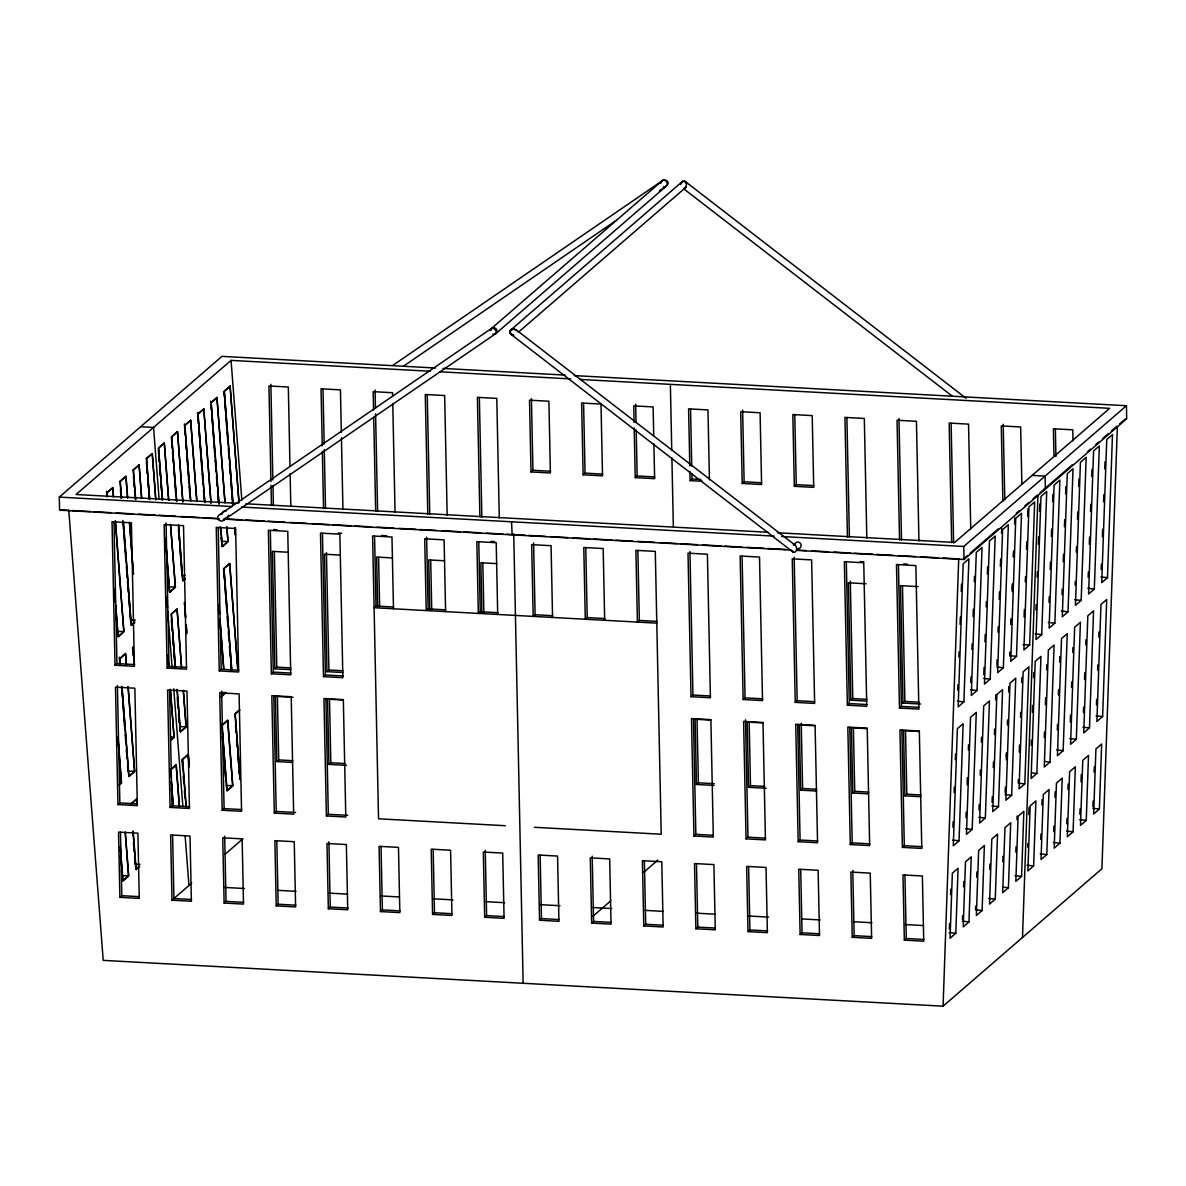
<?xml version="1.0" encoding="UTF-8"?>
<svg xmlns="http://www.w3.org/2000/svg" width="1186" height="1186" viewBox="0 0 1186 1186"><rect width="100%" height="100%" fill="white"/><g stroke="black" fill="none" stroke-linecap="round" stroke-linejoin="round"><path stroke-width="1.5" d="M68.773 510.113L103.212 960.363L943.078 1006.188L958.718 558.769M949.378 928.934L949.556 923.523M950.579 894.615L950.757 889.203M952.921 827.265L953.114 821.779M954.137 792.5L954.33 787.015M955.293 759.589L955.486 754.103M957.725 690.163L957.917 684.707M958.881 657.148L959.089 651.766M960.067 624.325L960.334 617.016M961.238 591.399L961.505 584.075M955.797 933.278L958.08 868.256L952.343 873.222L950.06 938.259L955.797 933.278L949.245 932.552M959.044 840.8L963.136 723.727L957.384 728.693L953.292 845.766L959.044 840.8L952.477 840.059M963.892 701.89L968.888 558.828L963.151 563.795L958.155 706.871L963.892 701.89L957.339 701.163M962.469 919.372L962.587 915.755M963.595 886.846L963.788 881.435M966.012 817.703L966.205 812.217M967.168 784.791L967.316 777.838M968.384 750.026L968.488 744.912M970.741 682.454L970.949 676.984M971.897 649.424L972.12 644.042M973.098 616.601L973.35 609.293M974.269 581.555L974.521 576.352M968.962 921.907L971.23 856.87L965.493 861.837L963.225 926.874L968.962 921.907L962.395 921.166M972.194 829.414L976.286 712.356L970.548 717.322L966.457 834.381L972.194 829.414L965.641 828.688M977.042 690.519L982.052 547.443L976.3 552.409L971.304 695.485L977.042 690.519L970.489 689.792M975.678 906.178L975.559 909.795L982.112 910.522L984.38 845.485L978.643 850.451L976.375 915.488L982.112 910.522M976.686 877.269L976.879 871.858M979.043 809.979L979.236 804.493M980.259 775.229L980.348 770.114M981.415 742.303L981.519 737.188M983.772 674.73L984.039 667.421M984.943 641.819L985.21 634.495M986.144 606.861L986.381 601.569M987.36 574.128L987.612 566.804M985.344 818.029L989.435 700.97L983.698 705.937L979.606 822.995L985.344 818.029L978.791 817.302M990.206 679.133L995.202 536.057L989.465 541.024L984.454 684.1L990.206 679.133L983.639 678.407M989.717 869.501L989.91 864.09M992.074 802.255L992.267 796.77M993.29 767.505L993.483 762.02M994.431 734.579L994.624 729.093M995.647 699.829L995.78 694.714M996.863 665.183L997.055 659.698M998.019 632.168L998.227 626.771M999.205 599.33L999.472 592.007M1000.376 566.404L1000.643 559.08M1001.547 533.478L1001.74 527.978M995.262 899.136L997.545 834.099L991.792 839.08L989.524 904.103L995.262 899.136L988.709 898.41M998.493 806.643L1002.585 689.585L996.848 694.551L992.756 811.609L998.493 806.643L991.941 805.917M1003.356 667.748L1008.352 524.672L1002.615 529.638L997.619 672.714L1003.356 667.748L996.803 667.021M1002.748 861.733L1002.941 856.322M1005.165 792.708L1005.357 787.222M1006.306 759.781L1006.499 754.296M1007.522 725.031L1007.655 721.37M1008.678 692.105L1008.871 686.62M1011.228 618.959L1011.035 624.459L1011.258 619.048M1012.266 589.605L1012.459 584.105M1013.407 556.59L1013.6 551.09M1014.638 521.736L1014.756 518.074M1006.321 756.49L1006.454 752.828M1007.492 723.564L1007.626 719.917M1008.678 690.652L1008.812 686.99M1012.236 591.606L1012.488 584.298M1013.467 556.842L1013.659 551.357M1014.638 523.915L1014.831 518.43M1008.426 887.751L1010.694 822.728L1004.957 827.695L1002.674 892.732L1008.426 887.751L1003.504 887.217M1011.658 795.272L1015.75 678.199L1009.998 683.166L1005.906 800.239L1011.658 795.272L1005.091 794.531M1016.506 656.377L1021.517 513.301L1015.765 518.267L1010.768 661.343L1016.506 656.377L1009.953 655.636L1010.087 651.974L1009.909 656.006M1015.839 852.156L1016.031 846.745M1016.98 819.645L1017.099 816.027M1018.374 779.498L1018.255 783.16L1024.808 783.887L1028.899 666.828L1023.162 671.795L1019.07 788.853L1024.808 783.887M1019.337 752.057L1019.471 745.105M1020.553 717.308L1020.657 712.193M1021.769 682.558L1021.902 677.443M1024.081 616.809L1024.348 609.5M1025.282 581.896L1025.519 576.574M1026.498 549.133L1026.75 541.809M1027.669 516.192L1027.921 508.883M1021.576 876.38L1023.844 811.343L1018.107 816.309L1015.839 881.346L1021.576 876.38L1015.023 875.639M1029.656 644.991L1034.666 501.915L1028.929 506.882L1023.918 649.958L1029.656 644.991L1023.073 644.635M1022.495 937.474L1037.943 495.6M1027.699 847.16L1027.817 843.542M1028.84 814.634L1029.092 807.414M1031.257 745.297L1031.331 740.168M1032.413 712.371L1032.576 705.418M1033.629 677.621L1033.747 672.492M1035.986 609.989L1036.193 604.563M1037.142 576.974L1037.365 571.637M1038.343 544.181L1038.61 536.873M1039.514 511.255L1039.781 503.946M1033.629 865.943L1035.897 800.921L1030.16 805.887L1027.877 870.924L1033.629 865.943L1027.061 865.217M1036.861 773.465L1040.952 656.392L1035.2 661.358L1031.108 778.431L1036.861 773.465L1031.939 772.916M1041.708 634.569L1046.719 491.493L1040.967 496.46L1035.971 639.536L1041.708 634.569L1035.156 633.828M1040.73 839.392L1040.908 833.966M1041.931 805.057L1042.109 799.646M1044.288 737.573L1044.481 732.088M1045.429 704.647L1045.592 697.694M1046.645 669.897L1046.778 664.768M1049.017 602.28L1049.225 596.84M1050.203 569.399L1050.455 562.075M1051.374 536.472L1051.626 529.149M1052.605 501.708L1052.871 494.384M1046.778 854.572L1049.047 789.535L1043.309 794.501L1041.041 859.539L1046.778 854.572L1040.226 853.831M1050.01 762.079L1054.102 645.021L1048.365 649.987L1044.273 767.045L1050.01 762.079L1045.088 761.531M1054.858 623.184L1059.869 480.108L1054.132 485.074L1049.121 628.15L1054.858 623.184L1048.305 622.457M1058.49 693.632L1058.624 689.97M1059.661 660.706L1059.795 657.044M1053.746 831.623L1053.939 826.197M1054.947 797.288L1055.14 791.877M1057.304 729.85L1057.497 724.364M1058.52 695.1L1058.713 689.6M1059.676 662.173L1059.869 656.688M1062.033 594.557L1062.241 589.116M1063.219 561.675L1063.486 554.351M1064.405 526.688L1064.717 519.601M1065.636 493.984L1065.888 486.66M1059.928 843.187L1062.211 778.149L1056.459 783.116L1054.191 848.153L1059.928 843.187L1053.376 842.46M1063.16 750.694L1067.252 633.635L1061.514 638.602L1057.423 755.66L1063.16 750.694L1056.607 749.967M1068.023 611.798L1073.019 468.722L1067.281 473.688L1062.285 616.764L1068.023 611.798L1061.455 611.072M1066.777 823.855L1066.97 818.429M1067.978 789.52L1068.171 784.109M1070.335 722.126L1070.469 715.173M1071.551 687.376L1071.744 681.876M1072.767 652.611L1072.885 647.497M1075.124 585.009L1075.272 581.392M1076.28 551.994L1076.503 546.627M1077.481 519.186L1077.748 511.878M1078.652 486.26L1078.919 478.936M1073.078 831.801L1075.361 766.764L1069.624 771.745L1067.341 836.767L1073.078 831.801L1066.525 831.075M1076.325 739.308L1080.416 622.25L1074.664 627.216L1070.573 744.274L1076.325 739.308L1069.757 738.581M1081.172 600.413L1086.168 457.336L1080.431 462.303L1075.435 605.379L1081.172 600.413L1074.62 599.686M1079.868 814.278L1080.061 808.852M1081.009 781.752L1081.261 774.532M1083.426 712.564L1083.619 707.078M1084.582 679.652L1084.73 672.699M1085.798 644.887L1085.902 639.773M1088.155 577.3L1088.363 571.845M1089.311 544.285L1089.593 537.08M1090.512 511.462L1090.764 504.154M1091.683 476.416L1092.009 469.389M1086.243 820.43L1088.511 755.393L1082.774 760.359L1080.49 825.397L1086.243 820.43L1079.675 819.689M1089.474 727.937L1093.566 610.864L1087.829 615.845L1083.737 732.904L1089.474 727.937L1082.922 727.196M1094.322 589.042L1099.333 445.966L1093.581 450.932L1088.585 594.008L1094.322 589.042L1087.77 588.3M1092.899 806.51L1093.092 801.084M1094.1 772.175L1094.293 766.764M1096.457 704.84L1096.65 699.355M1097.673 670.09L1097.747 664.975M1098.814 637.164L1098.933 632.049M1101.186 569.591L1101.379 564.121M1102.357 536.68L1102.624 529.356M1103.558 501.722L1103.855 494.592M1104.759 468.989L1105.026 461.665M1099.392 809.045L1101.661 744.007L1095.923 748.974L1093.655 814.011L1099.392 809.045L1092.84 808.318M1102.624 716.552L1106.716 599.493L1100.979 604.46L1096.887 721.518L1102.624 716.552L1096.072 715.825M1107.487 577.656L1112.483 434.58L1106.746 439.546L1101.735 582.622L1107.487 577.656L1100.919 576.93M1117.36 426.886L1101.913 868.76L943.078 1006.188M681.55 183.074L682.914 181.058L684.826 181.161L966.116 398.318M225.384 517.897C223.012 524.938 213.08 518.608 220.062 514.413L491.656 328.314L661.877 181.028M660.424 182.866C662.514 176.744 672.047 181.369 666.369 186.054L495.867 333.577L223.22 520.402M510.128 330.553L509.58 332.673L510.529 333.963L793.004 552.039C796.725 553.847 797.778 547.028 795.213 545.234L516.533 330.093L513.731 329.204L510.128 330.553L682.35 181.532M219.514 518.89L59.567 510.158L59.3 497.112L221.96 356.363L435.558 368.016M430.399 371.262L231.048 360.381L76.052 494.503L238.49 503.368M107.303 496.563L106.992 492.516L112.818 487.55L113.53 496.771M121.446 498.061L120.142 481.131L125.968 476.164L127.673 498.313M135.589 499.573L133.292 469.745L139.133 464.779L141.668 498.001M149.599 499.232L146.456 458.359L152.282 453.393L155.811 499.528M168.708 500.181L164.335 442.971L158.494 447.937L162.541 499.617M182.852 501.722L177.485 431.585L171.659 436.552L176.684 501.144M196.846 501.411L190.635 420.215L184.808 425.181L190.694 500.848M210.989 502.953L203.799 408.829L197.958 413.795L204.822 502.375M224.999 502.642L216.949 397.443L211.108 402.41L218.965 503.917M230.099 386.058L238.979 502.404L230.099 386.058L224.273 391.024L232.975 503.605L224.302 391.395L230.04 386.428M107.022 492.887L112.759 487.906L113.471 497.112M120.171 481.501L125.909 476.535L127.48 496.786M133.321 470.116L139.058 465.149L141.623 498.283M146.486 458.73L152.223 453.764L155.766 499.78M164.335 442.971L158.524 448.308L162.497 499.855M177.426 431.956L171.688 436.922L176.655 501.352M190.575 420.57L184.838 425.552L190.664 501.011M203.725 409.2L197.988 414.166L204.807 502.523M216.89 397.814L211.138 402.78L218.95 504.02M115.368 520.758L123.833 631.486L118.14 636.838L123.893 631.871L115.309 521.039M134.685 622.101L131.305 625.452L134.744 622.472M175.35 586.922L169.657 592.259L175.395 587.292L170.517 524.331L175.35 586.922L168.797 586.937M185.06 578.516L182.807 580.888L185.105 578.887M227.964 541.394L222.271 546.731L228.008 541.765L226.822 526.673L227.964 541.394L221.426 541.409L221.13 537.718M115.027 665.257L134.403 666.31L131.409 522.804L112.018 521.736L115.027 665.257L116.94 663.597L134.567 664.56M518.341 332.288L686.309 186.958M167.137 668.089L186.528 669.156L183.519 525.635L164.142 524.583L167.137 668.089L169.049 666.443L186.676 667.407M219.262 670.935L238.638 672.002L235.629 528.482L216.252 527.429L219.262 670.935L221.174 669.289L238.786 670.238M119.074 784.598L121.372 782.612L117.992 738.448M128.044 686.59L134.522 771.241L128.785 776.207L122.025 687.865M170.547 740.064L173.986 737.084L170.324 689.244M183.356 691.705L186.039 726.662L180.302 731.629L177.055 689.303M220.907 696.493L225.503 692.52L220.596 692.535M119.237 784.984L121.535 782.997L117.977 736.995M170.71 740.449L174.149 737.47L170.458 689.629M221.07 696.879L225.666 692.906M117.948 804.568L137.324 805.635L134.863 688.206L115.487 687.154L117.948 804.568L119.86 802.922L137.472 803.886M288.257 552.246L272.409 551.371L274.87 668.8L276.783 667.14L290.866 667.911M271.372 673.781L290.748 674.834L287.753 531.328L268.362 530.275L271.372 673.781L273.284 672.121L290.911 673.085M130.905 803.826L136.642 798.86L137.057 804.316M221.871 725.106L227.608 720.139L232.619 785.577L226.882 790.543L222.434 732.385M239.616 709.762L235.021 713.735L240.032 779.158M131.083 804.212L136.82 799.245L137.25 804.701M239.809 710.132L235.213 714.12L240.269 779.543M393.633 607.024L376.006 606.061L374.094 607.721L656.792 623.139M531.017 471.939L550.393 472.992L548.896 401.239L529.519 400.186L531.017 471.939L532.929 470.279L550.541 471.242M170.058 807.414L189.449 808.467L186.988 691.053L167.597 690L170.058 807.414L171.97 805.754L189.597 806.717M340.382 555.092L324.519 554.218L326.98 671.647L328.893 669.986L342.991 670.757M323.481 676.628L342.873 677.68L339.863 534.174L320.487 533.122L323.481 676.628L325.394 674.967L343.021 675.931M512.13 534.545L511.537 521.781M445.743 609.856L428.131 608.907L426.219 610.553L424.707 538.8L444.098 539.852L445.595 611.62M583.127 474.785L602.518 475.838L601.005 404.085L581.629 403.018L583.127 474.785L585.039 473.125L602.666 474.089M125.153 832.053L128.488 875.668L122.751 880.635L120.379 849.739M139.355 866.284L135.901 869.264L132.98 831.09M139.592 866.669L136.138 869.649L133.188 831.475M119.89 897.342L139.266 898.41L137.902 833.165L118.526 832.112L119.89 897.342L121.802 895.697L139.429 896.646M293.061 697.294L275.434 696.345L276.812 761.575L278.725 759.915L292.809 760.686M222.182 810.26L241.559 811.313L239.098 693.899L219.721 692.846L222.182 810.26L224.095 808.6L241.707 809.564M497.853 612.702L480.241 611.739L478.329 613.399L476.831 541.646L496.208 542.699L497.705 614.452M634.199 427.953L635.251 477.617L637.164 475.971L654.776 476.935M172 900.189L191.391 901.241L190.012 836.011L170.636 834.959L172 900.189L191.732 883.081M224.94 854.35L242.937 838.769M343.406 700.051L327.558 699.177L328.922 764.407L330.835 762.761L344.933 763.532M274.292 813.107L293.668 814.159L291.207 696.745L271.831 695.678L274.292 813.107L276.205 811.446L295.581 812.499M552.706 615.697L535.094 614.733L533.181 616.394L531.684 544.641L551.06 545.693L552.557 617.446M689.911 471.42L690.104 480.612L692.016 478.966L700.822 479.44M224.124 903.035L243.501 904.088L242.137 838.858L222.746 837.805L224.124 903.035L226.037 901.375L243.649 902.338M326.402 815.953L345.793 817.006L343.332 699.592L323.941 698.524L326.402 815.953L328.314 814.293L347.706 815.345M604.83 618.543L587.203 617.58L585.291 619.24L583.794 547.487L603.17 548.54L604.682 620.293M742.214 483.458L761.59 484.511L760.093 412.758L740.701 411.705L742.214 483.458L744.126 481.798L761.738 482.761M276.234 905.882L295.611 906.934L294.247 841.704L274.87 840.652L276.234 905.882L278.147 904.221L295.774 905.185M656.94 621.39L639.328 620.426L637.416 622.087L635.904 550.319L655.295 551.386L661.21 834.218L534.426 827.294M794.323 486.304L813.715 487.357L812.202 415.604L792.826 414.551L794.323 486.304L796.236 484.644L813.863 485.608M328.344 908.728L347.735 909.781L346.356 844.551L326.98 843.483L328.344 908.728L330.257 907.068L347.883 908.031M380.469 911.56L399.845 912.627L398.481 847.382L379.09 846.33L380.469 911.56L382.381 909.914L399.993 910.863M432.579 914.406L451.955 915.459L450.591 850.229L431.215 849.176L432.579 914.406L434.491 912.746L452.103 913.709M691.023 696.686L710.414 697.739L707.405 554.233L688.013 553.165L691.023 696.686L692.935 695.026L710.562 695.989M484.689 917.252L504.08 918.305L502.701 853.075L483.325 852.022L484.689 917.252L486.601 915.592L504.228 916.556M743.148 699.518L762.524 700.585L759.514 557.064L740.138 556.012L743.148 699.518L745.06 697.872L762.672 698.836M781.618 536.517L963.773 546.464L1126.433 405.716L1126.7 418.762L964.04 559.51L796.695 550.378M539.541 920.247L558.932 921.3L557.553 856.07L538.177 855.017L539.541 920.247L541.453 918.587L559.08 919.55M710.948 720.095L695.1 719.235L696.464 784.465L698.376 782.804L714.239 783.679M795.257 702.364L814.634 703.417L811.624 559.911L792.248 558.858L795.257 702.364L797.17 700.704L814.782 701.667M963.269 559.169L967.45 555.537M970.252 553.121L998.182 528.956M1016.343 513.241L1019.13 510.825M1024.719 505.992L1028.914 502.36M1033.095 498.743L1037.29 495.111M1040.078 492.694L1072.203 464.897M1087.562 451.614L1090.364 449.197M1095.938 444.365L1098.74 441.948M1102.921 438.316L1108.51 433.483M1111.312 431.067L1116.886 426.234M1119.688 423.817L1125.277 418.984M592.748 916.422L610.731 900.856M643.954 872.11L657.785 860.132M591.666 923.093L611.042 924.146L609.678 858.916L590.287 857.849L591.666 923.093L593.578 921.433L611.19 922.397M763.072 722.941L747.21 722.081L748.574 787.311L750.486 785.651L764.585 786.422M693.943 835.997L713.32 837.064L710.874 719.635L691.482 718.583L693.943 835.997L695.856 834.351L713.483 835.3M866.017 583.764L848.405 582.8L850.866 700.229L852.778 698.569L866.877 699.34M847.367 705.21L866.758 706.263L863.749 562.757L844.358 561.704L847.367 705.21L849.28 703.55L866.907 704.514M643.776 925.925L663.152 926.992L661.788 861.762L642.412 860.695L643.776 925.925L645.688 924.279L663.3 925.243M815.182 725.788L799.32 724.928L800.698 790.158L802.611 788.497L816.694 789.268M746.053 838.843L765.444 839.896L762.983 722.482L743.607 721.429L746.053 838.843L747.981 837.183L765.593 838.146M918.142 586.61L900.515 585.647L902.976 703.061L904.888 701.415L918.987 702.186M899.492 708.057L918.868 709.109L915.859 565.603L896.483 564.536L899.492 708.057L901.404 706.396L919.017 707.36M695.885 928.771L715.277 929.839L713.898 864.594L694.522 863.541L695.885 928.771L697.798 927.111L715.425 928.075M867.292 728.634L851.444 727.759L852.808 793.004L854.721 791.344L868.819 792.115M798.178 841.689L817.554 842.742L815.093 725.328L795.717 724.275L798.178 841.689L800.09 840.029L817.703 840.993M748.01 931.618L767.386 932.67L766.023 867.44L746.631 866.388L748.01 931.618L749.923 929.957L767.535 930.921M919.417 731.48L903.554 730.606L904.918 795.836L906.83 794.19L920.929 794.961M850.288 844.536L869.664 845.588L867.218 728.174L847.827 727.107L850.288 844.536L852.2 842.875L869.827 843.839M800.12 934.464L819.496 935.517L818.132 870.287L798.756 869.234L800.12 934.464L802.032 932.804L819.645 933.767M902.398 847.367L921.789 848.435L919.328 731.006L899.937 729.953L902.398 847.367L904.31 845.722L921.937 846.685M852.23 937.311L871.621 938.363L870.242 873.133L850.866 872.066L852.23 937.311L854.142 935.65L871.769 936.614M904.34 940.142L923.731 941.21L922.367 875.98L902.976 874.912L904.34 940.142L906.267 938.497L923.879 939.46M659.342 190.887L666.369 186.054M392.818 365.377L662.722 180.45M403.27 366.326L616.661 220.122M495.422 333.815C498.861 331.724 491.449 324.964 491.286 329.945M220.062 514.413L222.138 513.657M665.435 186.706L663.359 187.344M793.301 544.967L795.213 545.234M216.949 397.443L224.984 502.731M203.799 408.829L210.975 503.072M190.635 420.215L196.832 501.574M177.485 431.585L182.822 501.915M146.456 458.359L149.644 498.965M133.292 469.745L135.649 499.276M120.142 481.131L121.506 497.735M106.992 492.516L107.363 496.208M181.962 575.551L185.224 575.551M135.352 620.115L130.445 620.13L129.882 612.747M123.833 631.486L117.295 631.501L116.865 625.971M179.501 726.677L186.039 726.662M170.71 737.099L173.986 737.084M134.522 771.241L127.984 771.256L127.569 765.726M226.081 785.592L232.619 785.577M140.007 864.298L135.1 864.312L134.552 857.033M128.488 875.668L121.95 875.683L121.535 870.242M683.507 188.441C686.946 188.455 687.154 182.896 684.826 181.161M442.956 368.416L565.04 375.087M574.291 375.591L1126.433 405.716M439.635 371.767L570.688 378.912M579.924 379.416L1109.681 408.325L954.671 542.447L777.467 532.766M140.63 426.738L153.557 427.449L159.087 499.024M1032.176 475.378L1045.103 476.09L1045.37 489.136L1044.273 489.077M635.251 477.617L654.628 478.684L653.886 443.727M690.104 480.612L702.423 481.294M245.873 503.768L768.246 532.277M59.3 497.112L232.189 506.541M241.44 507.045L774.221 536.116M61.005 509.936L68.343 510.336M72.02 510.529L90.373 511.537M94.05 511.744L110.698 512.649M116.258 512.945L132.906 513.864M138.451 514.161L155.099 515.065M158.805 515.273L175.454 516.177M180.998 516.488L199.5 517.496M203.191 517.689L218.002 518.504M225.399 518.905L242.048 519.809M245.739 520.017L264.241 521.025M267.947 521.232L284.596 522.136M290.14 522.433L306.789 523.337M312.348 523.649L328.996 524.553M332.688 524.761L351.189 525.769M354.896 525.976L371.544 526.88M377.089 527.177L393.737 528.081M399.282 528.393L415.945 529.297M419.636 529.505L436.285 530.409M441.844 530.705L460.331 531.728M464.037 531.921L480.686 532.825M486.23 533.137L502.879 534.041M506.585 534.249L525.087 535.257M528.778 535.449L545.427 536.369M550.986 536.665L567.634 537.569M573.179 537.881L589.827 538.785M593.534 538.993L612.035 540.001M615.727 540.193L632.375 541.112M637.935 541.409L654.583 542.313M660.128 542.625L676.776 543.529M680.482 543.737L697.131 544.641M702.675 544.937L721.177 545.96M724.868 546.153L741.517 547.057M747.076 547.369L763.725 548.273M767.416 548.481L785.918 549.489M797.022 550.096L806.272 550.6M811.817 550.897L828.465 551.801M834.025 552.113L850.673 553.017M854.365 553.225L872.866 554.233M876.573 554.425L893.221 555.345M898.766 555.641L915.414 556.545M920.973 556.857L937.577 557.761M943.078 558.057L959.593 558.962M223.22 519.083L791.151 550.067M273.714 529.579L277.227 529.771M338.158 533.092L341.672 533.285M381.462 535.449L386.74 535.746M490.974 541.424L494.503 541.617M860.28 561.571L863.808 561.764M903.584 563.943L907.112 564.136M392.492 557.924L376.629 557.064L377.667 606.595M444.602 560.77L428.754 559.911L429.792 609.441M496.726 563.617L480.864 562.757L481.901 612.287M274.87 668.8L290.718 669.66M326.98 671.647L342.843 672.506M850.866 700.229L866.714 701.089M902.976 703.061L920.603 704.024M276.812 761.575L292.66 762.435M328.922 764.407L346.534 765.37M696.464 784.465L714.076 785.428M748.574 787.311L766.2 788.275M800.698 790.158L816.546 791.018M852.808 793.004L868.656 793.864M904.918 795.836L920.781 796.71M505.295 825.708L378.527 818.785L372.597 535.953L391.973 537.021L393.485 608.774M224.035 887.395L244.331 888.507M277.554 890.315L296.011 891.323M329.248 893.132L347.706 894.14M380.928 895.949L399.385 896.957M432.608 898.766L452.919 899.877M486.141 901.686L504.599 902.694M539.674 904.621L559.97 905.719M593.193 907.542L611.665 908.535M644.887 910.359L663.345 911.367M696.567 913.176L715.025 914.184M748.247 915.992L768.558 917.104M801.78 918.913L820.238 919.921M853.46 921.73L871.918 922.738M905.155 924.561L923.612 925.569M191.539 899.492L173.912 898.528L172.593 835.107M513.345 334.852L510.529 333.963M684.337 189.286L952.477 396.302M516.533 330.093L517.496 331.368M793.004 552.039L792.026 550.689M235.377 534.975L234.813 527.592L235.421 535.36M231.048 360.381L241.87 500.255M237.956 670.475L229.713 563.735L223.976 568.702L231.789 669.927M220.804 527.948L222.212 546.361L220.804 527.903M218.832 604.563L219.543 613.77M219.973 619.285L223.813 668.978M178.493 525.279L182.763 580.503L178.523 525.146M184.512 602.844L185.653 617.58M186.217 624.933L186.78 632.301M181.651 668.163L177.099 609.263L171.347 614.229L175.484 667.599M183.356 690.237L186.202 727.048L180.465 732.014L177.188 689.689M189.182 765.578L188.337 754.667L182.6 759.633L186.246 806.895M164.276 443.342L168.664 500.403M165.491 538.503L169.598 591.888L165.506 538.37M166.648 596.825L167.493 607.855M167.775 611.531L172.044 666.695M173.749 688.755L182.852 806.421M185.12 835.833L188.959 885.482M167.745 654.657L168.456 663.863M179.516 806.91L176.284 765.103L170.547 770.07L171.11 777.334M171.392 780.966L173.349 806.421M129.467 522.552L133.44 574.083M123.3 521.988L131.246 625.081L123.344 521.736M132.995 647.423L134.285 663.982M126.442 664.872L125.583 653.842L119.845 658.808L120.275 664.323M128.147 686.961L134.685 771.612L128.948 776.578L121.98 686.412M115.398 601.48L114.405 588.597L115.413 601.391M115.679 605.171L118.096 636.452L115.694 605.082M125.36 832.439L128.725 876.054L122.988 881.02L120.32 846.493M223.976 391.617L224.406 397.147M224.688 400.838L225.533 411.913M225.963 417.457L226.659 426.678M227.089 432.223L227.934 443.282M228.364 448.827L229.061 458.048M229.491 463.593L230.336 474.667M230.618 478.358L231.463 489.433M231.893 494.962L232.589 504.183M237.808 670.09L229.639 563.365L223.902 568.331L231.789 671.38M210.693 401.15L211.39 410.386M211.671 414.077L212.516 425.137M212.946 430.681L213.658 439.902M214.073 445.447L214.918 456.521M215.2 460.212L216.06 471.287M216.475 476.816L217.186 486.038M217.601 491.582L218.446 502.656M220.285 526.643L220.848 534.026M223.517 568.895L224.362 579.939M224.791 585.454L225.488 594.66M225.918 600.175L226.615 609.382M227.178 616.75L227.89 625.941M228.305 631.471L229.017 640.662M229.432 646.192L230.277 657.237M230.707 662.752L231.27 670.105M235.48 725.135L236.029 732.399M236.592 739.679L237.141 746.943M237.837 756.031L238.401 763.31M238.949 770.574L239.231 774.206M218.876 606.031L219.44 613.384M220.003 620.752L223.665 668.593M197.528 412.535L198.388 423.61M198.67 427.301L199.515 438.375M199.797 442.067L200.642 453.141M201.057 458.671L201.916 469.745M202.198 473.436L203.043 484.511M203.458 490.04L204.17 499.276M221.352 723.801L221.634 727.433M222.316 736.521L223.012 745.609M223.576 752.873L224.124 760.152M224.688 767.416L225.384 776.504M184.379 423.921L185.224 434.98M185.653 440.525L186.35 449.746M186.78 455.291L187.625 466.365M188.055 471.895L188.9 482.969M189.182 486.66L190.027 497.735M184.438 602.473L185.565 617.194M186.128 624.562L186.825 633.754M171.362 437.145L172.207 448.219M172.504 451.91L173.349 462.985M173.764 468.514L174.475 477.736M174.891 483.28L175.75 494.354M178.434 529.416L179.279 540.49M179.694 546.02L180.539 557.094M180.821 560.785L181.68 571.86M181.532 667.777L177.025 608.892L171.288 613.859L175.365 667.229M189.123 767.016L188.144 754.296L182.407 759.262L186.024 806.51M158.361 450.369L159.206 461.443M159.487 465.134L160.332 476.209M160.762 481.738L161.459 490.974M161.889 496.504L162.171 500.195M165.417 542.639L165.981 550.022M166.692 559.258L167.389 568.479M167.819 574.024L168.516 583.245M171.333 619.952L172.178 630.982M172.593 636.511L173.304 645.703M173.719 651.233L174.431 660.424M177.248 697.235L178.093 708.279M178.508 713.794L179.219 723M182.021 759.752L182.718 768.839M183.281 776.118L183.83 783.383M184.393 790.662L184.942 797.926M167.789 656.125L168.501 665.316M179.294 806.524L176.106 764.718L170.354 769.684L170.917 776.949M171.333 782.404L173.141 806.035M146.441 462.644L147.286 473.718M147.716 479.248L148.428 488.484M148.843 494.013L149.273 499.543M170.25 773.821L170.532 777.453M171.362 788.364L171.926 795.628M133.44 475.868L134.285 486.942M134.567 490.633L135.13 498.016M129.496 522.3L132.18 557.361M132.476 561.052L133.455 573.98M132.921 647.052L134.329 665.45M120.423 489.092L121.12 498.328M122.825 520.461L123.522 529.697M123.952 535.227L124.797 546.301M125.079 549.993L125.924 561.067M126.353 566.611L127.198 577.686M127.48 581.362L128.325 592.437M128.607 596.128L129.452 607.202M132.55 647.615L133.114 654.968M126.353 664.501L125.508 653.456L119.771 658.423L120.201 663.952M106.562 491.256L106.992 496.786M114.464 594.601L115.027 601.984M115.591 609.367L116.45 620.426M119.252 657.163L119.816 664.516M121.506 686.605L122.351 697.635M122.781 703.165L123.477 712.356M123.907 717.886L124.604 727.092M125.167 734.445L125.879 743.652M126.294 749.167L127.006 758.373M132.595 831.594L132.876 835.226M133.44 842.505L134.137 851.578M120.423 855.699L120.972 862.963M1073.004 440.866L1072.781 429.821L1053.39 428.769L1053.969 456.358M1055.347 428.947L1055.925 456.551M1021.858 484.021L1020.657 426.975L1001.28 425.922L1002.867 501.352M1003.193 424.262L1004.779 499.706M970.741 529.015L968.547 424.128L949.171 423.076L951.676 542.669M963.773 546.464L964.04 559.51M951.113 423.269L953.618 542.862M918.942 540.89L916.437 421.297L897.046 420.229L899.551 539.823M898.973 418.584L901.508 540.015M902.472 585.825L904.888 701.415M905.511 730.769L906.83 794.19M898.425 564.729L901.404 706.396M901.894 730.131L904.31 845.722M904.933 875.075L906.267 938.497M866.818 538.044L864.312 418.45L844.936 417.398L847.441 536.991M846.893 417.576L849.398 537.169M850.318 581.155L852.778 698.569M853.386 727.922L854.721 791.344M846.315 561.882L849.28 703.55M849.784 727.285L852.2 842.875M852.778 870.42L854.142 935.65M794.768 414.729L796.236 484.644M801.232 723.267L802.611 788.497M794.16 557.198L797.17 700.704M797.674 724.453L800.09 840.029M800.698 869.382L802.032 932.804M742.629 410.045L744.126 481.798M749.167 722.23L750.486 785.651M742.08 556.19L745.06 697.872M745.52 719.769L747.981 837.183M748.588 866.536L749.923 929.957M709.436 479.841L707.968 409.926L688.592 408.859L689.792 465.89M690.548 409.051L691.735 466.083M691.898 473.436L692.016 478.966M697.042 719.398L698.376 782.804M689.941 551.52L692.935 695.026M693.439 718.76L695.856 834.351M696.478 863.704L697.798 927.111M670.401 385.732L671.75 450.502M671.899 457.915L673.337 526.376M653.738 436.359L653.115 406.931L633.739 405.864L634.095 422.424M635.652 404.218L636.037 422.616M636.2 429.969L637.164 475.971M637.86 550.512L639.328 620.426M644.354 860.858L645.688 924.279M583.586 403.21L585.039 473.125M585.751 547.665L587.203 617.58M592.199 856.203L593.578 921.433M531.432 398.526L532.929 470.279M533.596 542.98L535.094 614.733M540.134 855.165L541.453 918.587M513.731 533.863L523.145 983.283M499.291 517.985L496.786 398.392L477.395 397.34L479.9 516.933M479.352 397.518L481.857 517.111M482.821 562.935L483.858 612.465M478.773 541.824L480.241 611.739M485.237 850.362L486.601 915.592M447.166 515.139L444.661 395.546L425.285 394.493L427.79 514.087M427.242 394.686L429.747 514.264M430.696 560.088L431.734 609.619M426.619 537.139L428.131 608.907M433.157 849.324L434.491 912.746M392.625 396.391L392.551 392.714L373.175 391.647L373.56 410.045M392.774 403.744L395.057 512.308M375.087 390.001L375.473 408.399M375.577 413.914L377.622 511.433M378.586 557.242L379.624 606.772M373.709 417.413L375.68 511.24M374.554 536.146L376.006 606.061M381.047 846.493L382.381 909.914M341.316 432.178L340.441 389.868L321.05 388.815L322.251 445.847M341.435 437.708L342.947 509.461M323.007 388.993L324.163 444.187M324.282 449.702L325.513 508.586M326.432 552.572L328.893 669.986M329.5 699.34L330.835 762.761M322.37 451.362L323.556 508.394M322.429 533.3L325.394 674.967M325.898 698.702L328.314 814.293M328.893 841.838L330.257 907.068M289.977 466.142L288.317 387.021L268.94 385.969L270.942 481.635M290.125 473.496L290.822 506.615M270.853 384.308L272.854 479.989M272.973 485.504L273.403 505.74M274.351 551.564L276.783 667.14M277.391 696.493L278.725 759.915M271.016 485.311L271.446 505.562M270.319 530.453L273.284 672.121M273.788 695.871L276.205 811.446M276.812 840.8L278.147 904.221M218.209 527.607L221.174 669.289M221.634 691.186L224.095 808.6M224.673 836.145L226.037 901.375M166.055 522.922L169.049 666.443M169.554 690.178L171.97 805.754M113.975 521.929L116.94 663.597M117.399 685.493L119.86 802.922M120.468 832.275L121.802 895.697M222.242 513.909A3.365 3.128 49.1 0 1 226.229 510.988M228.601 515.109A3.365 3.128 49.1 0 1 228.29 515.88M227.801 516.518A3.365 3.128 49.1 0 1 227.134 517.007M660.854 183.207A3.365 3.128 49.1 0 1 664.19 180.331A3.365 3.128 49.1 0 1 667.303 183.949A3.365 3.128 49.1 0 1 663.952 186.825M794.709 545.145A3.365 3.128 49.1 0 1 797.867 542.061A3.365 3.128 49.1 0 1 801.158 545.501A3.365 3.128 49.1 0 1 798 548.584M680.631 184.675A3.365 3.128 49.1 0 1 686.902 183.8M490.53 330.583A3.365 3.128 49.1 0 1 494.162 327.751A3.365 3.128 49.1 0 1 496.919 331.872A3.365 3.128 49.1 0 1 492.813 333.992M513.79 335.297A3.365 3.128 49.1 0 1 510.87 333.666M510.499 332.881A3.365 3.128 49.1 0 1 516.207 330.375M227.801 720.525L222.049 725.491L227.119 790.929L232.856 785.962L227.801 720.525"/></g></svg>
